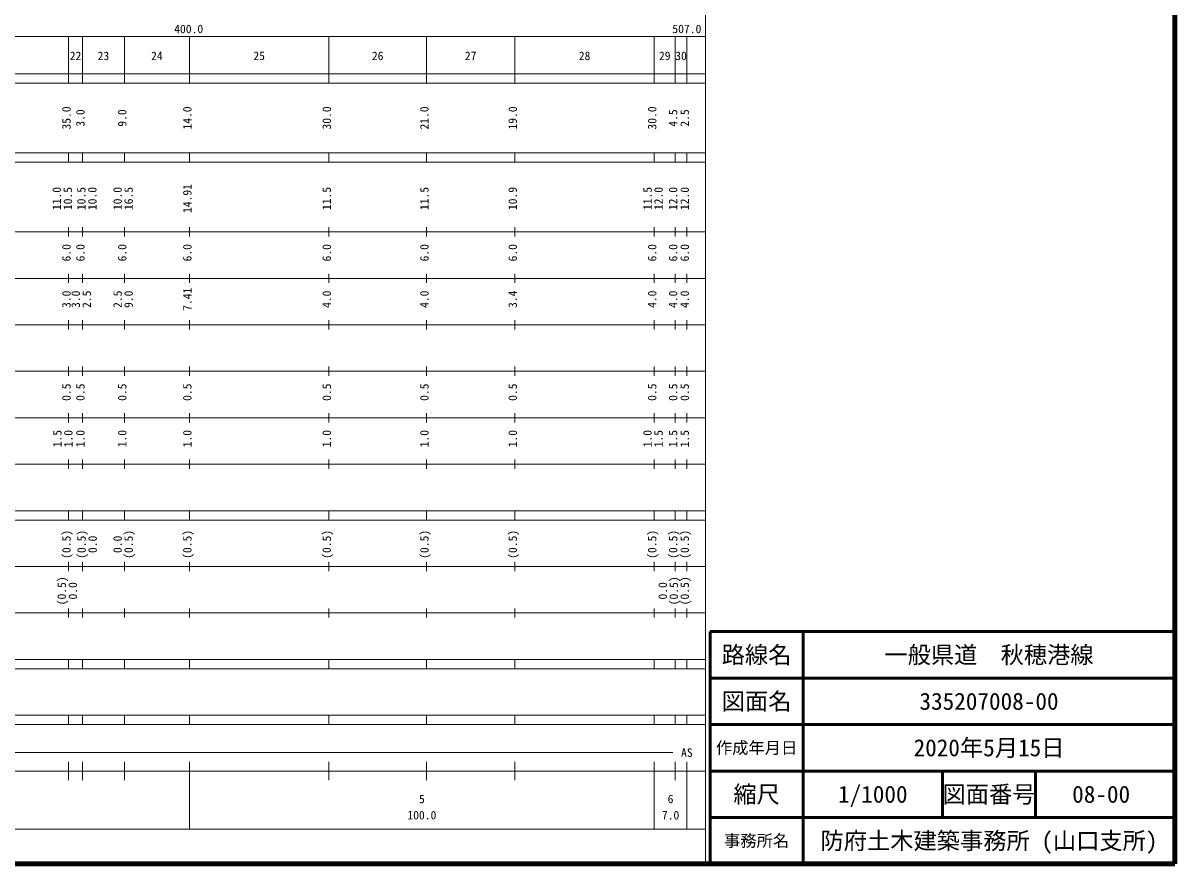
# Model space of a CAD drawing. Units: millimetres, scale not verified. Extents: x 40000 to 680000, y 20000 to 380000.
# Drawn here: x 432209 to 680000, y 20000 to 200929 of the extents above; entities that cross this region are included whole.
import ezdxf
from ezdxf.enums import TextEntityAlignment as Align

# ---------------------------------------------------------------- set-up
doc = ezdxf.new("R2010")
doc.units = ezdxf.units.MM
doc.header["$LTSCALE"] = 1000
for name, color, linetype, lineweight in [('M-TTL', 2, 'Continuous', 140), ('M-TTL-BAND', 7, 'Continuous', 13), ('M-TTL-FRAM', 2, 'Continuous', 50), ('M-TTL-LINE', 7, 'Continuous', 50)]:
    doc.layers.add(name, color=color, linetype=linetype, lineweight=lineweight)
doc.layers.add('M-TTL-TXT', color=7, linetype='Continuous')
doc.styles.add('ＭＳ ゴシック', font='')
doc.styles.get('ＭＳ ゴシック').set_extended_font_data('MS Gothic')

msp = doc.modelspace()

# ---------------------------------------------------------------- linework, layer by layer
at = {"layer": 'M-TTL'}
for p, q in [((680000, 20000), (680000, 380000)), ((40000, 20000), (680000, 20000))]:
    msp.add_line(p, q, dxfattribs=at)
at = {"layer": 'M-TTL-BAND'}
for p, q in [((579000, 20000), (579000, 370000)), ((68000, 198000), (579000, 198000)), ((442000, 188000), (442000, 198000)), ((445000, 188000), (445000, 198000)), ((454000, 188000), (454000, 198000)), ((468000, 188000), (468000, 198000)), ((498000, 188000), (498000, 198000)), ((519000, 188000), (519000, 198000)), ((538000, 188000), (538000, 198000)), ((568000, 188000), (568000, 198000)), ((572500, 188000), (572500, 198000)), ((575000, 188000), (575000, 198000)), ((40000, 190000), (579000, 190000)), ((40000, 188000), (579000, 188000)), ((40000, 173000), (579000, 173000)), ((40000, 171000), (579000, 171000)), ((442000, 171000), (442000, 173000)), ((445000, 171000), (445000, 173000)), ((454000, 171000), (454000, 173000)), ((468000, 171000), (468000, 173000)), ((498000, 171000), (498000, 173000)), ((519000, 171000), (519000, 173000)), ((538000, 171000), (538000, 173000)), ((568000, 171000), (568000, 173000)), ((572500, 171000), (572500, 173000)), ((575000, 171000), (575000, 173000)), ((442000, 155000), (442000, 157000)), ((445000, 155000), (445000, 157000)), ((454000, 155000), (454000, 157000)), ((468000, 155000), (468000, 157000)), ((498000, 155000), (498000, 157000)), ((519000, 155000), (519000, 157000)), ((538000, 155000), (538000, 157000)), ((568000, 155000), (568000, 157000)), ((572500, 155000), (572500, 157000)), ((575000, 155000), (575000, 157000)), ((40000, 156000), (579000, 156000)), ((442000, 145000), (442000, 147000)), ((445000, 145000), (445000, 147000)), ((454000, 145000), (454000, 147000)), ((468000, 145000), (468000, 147000)), ((498000, 145000), (498000, 147000)), ((519000, 145000), (519000, 147000)), ((538000, 145000), (538000, 147000)), ((568000, 145000), (568000, 147000)), ((572500, 145000), (572500, 147000)), ((575000, 145000), (575000, 147000)), ((46000, 146000), (579000, 146000)), ((442000, 135000), (442000, 137000)), ((445000, 135000), (445000, 137000)), ((454000, 135000), (454000, 137000)), ((468000, 135000), (468000, 137000)), ((498000, 135000), (498000, 137000)), ((519000, 135000), (519000, 137000)), ((538000, 135000), (538000, 137000)), ((568000, 135000), (568000, 137000)), ((572500, 135000), (572500, 137000)), ((575000, 135000), (575000, 137000)), ((52000, 136000), (579000, 136000)), ((442000, 125000), (442000, 127000)), ((445000, 125000), (445000, 127000)), ((454000, 125000), (454000, 127000)), ((468000, 125000), (468000, 127000)), ((498000, 125000), (498000, 127000)), ((519000, 125000), (519000, 127000)), ((538000, 125000), (538000, 127000)), ((568000, 125000), (568000, 127000)), ((572500, 125000), (572500, 127000)), ((575000, 125000), (575000, 127000)), ((46000, 126000), (579000, 126000)), ((442000, 115000), (442000, 117000)), ((445000, 115000), (445000, 117000)), ((454000, 115000), (454000, 117000)), ((468000, 115000), (468000, 117000)), ((498000, 115000), (498000, 117000)), ((519000, 115000), (519000, 117000)), ((538000, 115000), (538000, 117000)), ((568000, 115000), (568000, 117000)), ((572500, 115000), (572500, 117000)), ((575000, 115000), (575000, 117000)), ((52000, 116000), (579000, 116000)), ((442000, 105000), (442000, 107000)), ((445000, 105000), (445000, 107000)), ((454000, 105000), (454000, 107000)), ((468000, 105000), (468000, 107000)), ((498000, 105000), (498000, 107000)), ((519000, 105000), (519000, 107000)), ((538000, 105000), (538000, 107000)), ((568000, 105000), (568000, 107000)), ((572500, 105000), (572500, 107000)), ((575000, 105000), (575000, 107000)), ((46000, 106000), (579000, 106000)), ((40000, 96000), (579000, 96000)), ((442000, 94000), (442000, 96000)), ((445000, 94000), (445000, 96000)), ((454000, 94000), (454000, 96000)), ((468000, 94000), (468000, 96000)), ((498000, 94000), (498000, 96000)), ((519000, 94000), (519000, 96000)), ((538000, 94000), (538000, 96000)), ((568000, 94000), (568000, 96000)), ((572500, 94000), (572500, 96000)), ((575000, 94000), (575000, 96000)), ((40000, 94000), (579000, 94000)), ((442000, 83000), (442000, 85000)), ((445000, 83000), (445000, 85000)), ((454000, 83000), (454000, 85000)), ((468000, 83000), (468000, 85000)), ((498000, 83000), (498000, 85000)), ((519000, 83000), (519000, 85000)), ((538000, 83000), (538000, 85000)), ((568000, 83000), (568000, 85000)), ((572500, 83000), (572500, 85000)), ((575000, 83000), (575000, 85000)), ((49000, 84000), (579000, 84000)), ((442000, 73000), (442000, 75000)), ((445000, 73000), (445000, 75000)), ((454000, 73000), (454000, 75000)), ((468000, 73000), (468000, 75000)), ((498000, 73000), (498000, 75000)), ((519000, 73000), (519000, 75000)), ((538000, 73000), (538000, 75000)), ((568000, 73000), (568000, 75000)), ((572500, 73000), (572500, 75000)), ((575000, 73000), (575000, 75000)), ((40000, 74000), (579000, 74000)), ((40000, 64000), (579000, 64000)), ((40000, 62000), (579000, 62000)), ((442000, 62000), (442000, 64000)), ((445000, 62000), (445000, 64000)), ((454000, 62000), (454000, 64000)), ((468000, 62000), (468000, 64000)), ((498000, 62000), (498000, 64000)), ((519000, 62000), (519000, 64000)), ((538000, 62000), (538000, 64000)), ((568000, 62000), (568000, 64000)), ((572500, 62000), (572500, 64000)), ((575000, 62000), (575000, 64000)), ((40000, 52000), (579000, 52000)), ((40000, 50000), (579000, 50000)), ((442000, 50000), (442000, 52000)), ((445000, 50000), (445000, 52000)), ((454000, 50000), (454000, 52000)), ((468000, 50000), (468000, 52000)), ((498000, 50000), (498000, 52000)), ((519000, 50000), (519000, 52000)), ((538000, 50000), (538000, 52000)), ((568000, 50000), (568000, 52000)), ((572500, 50000), (572500, 52000)), ((575000, 50000), (575000, 52000)), ((71000, 44000), (572000, 44000)), ((40000, 40000), (579000, 40000)), ((442000, 38000), (442000, 42000)), ((445000, 38000), (445000, 42000)), ((454000, 38000), (454000, 42000)), ((468000, 27500), (468000, 42000)), ((498000, 38000), (498000, 42000)), ((519000, 38000), (519000, 42000)), ((538000, 38000), (538000, 42000)), ((568000, 27500), (568000, 42000)), ((572500, 38000), (572500, 42000)), ((575000, 27500), (575000, 42000)), ((68000, 27500), (579000, 27500))]:
    msp.add_line(p, q, dxfattribs=at)
at = {"layer": 'M-TTL-FRAM'}
for p, q in [((680000, 70000), (580000, 70000)), ((580000, 70000), (580000, 20000))]:
    msp.add_line(p, q, dxfattribs=at)
at = {"layer": 'M-TTL-LINE'}
for p, q in [((600000, 70000), (600000, 20000)), ((680000, 60000), (580000, 60000)), ((680000, 50000), (580000, 50000)), ((680000, 40000), (580000, 40000)), ((630000, 40000), (630000, 30000)), ((650000, 40000), (650000, 30000)), ((680000, 30000), (580000, 30000))]:
    msp.add_line(p, q, dxfattribs=at)

# ---------------------------------------------------------------- texts
at = {"layer": 'M-TTL-BAND', "style": 'ＭＳ ゴシック'}
for s, p in [('400.0', (467844, 198195)), ('507.0', (575000, 198195)), ('22', (443500, 192405)), ('23', (449500, 192405)), ('24', (461000, 192405)), ('25', (483000, 192405)), ('26', (508500, 192405)), ('27', (528500, 192405)), ('28', (553000, 192405)), ('29', (570250, 192405)), ('30', (573750, 192405)), ('AS', (575000, 42500)), ('5', (518000, 32523)), ('6', (571500, 32523)), ('100.0', (518000, 29033)), ('7.0', (571500, 29033))]:
    msp.add_text(s, height=1833, dxfattribs=at).set_placement(p, align=Align.BOTTOM_CENTER)
for s, p in [('35.0', (443000, 180500)), ('3.0', (446000, 180500)), ('9.0', (455000, 180500)), ('14.0', (469000, 180500)), ('30.0', (499000, 180500)), ('21.0', (520000, 180500)), ('19.0', (539000, 180500)), ('30.0', (569000, 180500)), ('4.5', (573500, 180500)), ('2.5', (576000, 180500)), ('14.91', (469000, 163174)), ('11.0', (440933, 163174)), ('10.5', (443303, 163174)), ('10.5', (446199, 163174)), ('10.0', (448569, 163174)), ('10.0', (454000, 163174)), ('16.5', (456370, 163174)), ('11.5', (499000, 163174)), ('11.5', (520000, 163174)), ('10.9', (539000, 163174)), ('11.5', (568000, 163174)), ('12.0', (570370, 163174)), ('12.0', (573500, 163174)), ('12.0', (576000, 163174)), ('6.0', (443000, 151500)), ('6.0', (446000, 151500)), ('6.0', (455000, 151500)), ('6.0', (469000, 151500)), ('6.0', (499000, 151500)), ('6.0', (520000, 151500)), ('6.0', (539000, 151500)), ('6.0', (569000, 151500)), ('6.0', (573500, 151500)), ('6.0', (576000, 151500)), ('7.41', (469000, 141500)), ('3.0', (443000, 141500)), ('3.0', (445000, 141500)), ('2.5', (447370, 141500)), ('2.5', (454000, 141500)), ('9.0', (456370, 141500)), ('4.0', (499000, 141500)), ('4.0', (520000, 141500)), ('3.4', (539000, 141500)), ('4.0', (569000, 141500)), ('4.0', (573500, 141500)), ('4.0', (576000, 141500)), ('0.5', (443000, 121500)), ('0.5', (446000, 121500)), ('0.5', (455000, 121500)), ('0.5', (469000, 121500)), ('0.5', (499000, 121500)), ('0.5', (520000, 121500)), ('0.5', (539000, 121500)), ('0.5', (569000, 121500)), ('0.5', (573500, 121500)), ('0.5', (576000, 121500)), ('1.5', (441040, 111500)), ('1.0', (443410, 111500)), ('1.0', (446000, 111500)), ('1.0', (455000, 111500)), ('1.0', (469000, 111500)), ('1.0', (499000, 111500)), ('1.0', (520000, 111500)), ('1.0', (539000, 111500)), ('1.0', (568000, 111500)), ('1.5', (570370, 111500)), ('1.5', (573500, 111500)), ('1.5', (576000, 111500)), ('(0.5)', (443000, 88764)), ('(0.5)', (446254, 88764)), ('0.0', (448624, 88764)), ('0.0', (454000, 88764)), ('(0.5)', (456370, 88764)), ('(0.5)', (469000, 88764)), ('(0.5)', (499000, 88764)), ('(0.5)', (520000, 88764)), ('(0.5)', (539000, 88764)), ('(0.5)', (569000, 88764)), ('(0.5)', (573500, 88764)), ('(0.5)', (576000, 88764)), ('(0.5)', (442000, 78764)), ('0.0', (444370, 78764)), ('0.0', (571276, 78764)), ('(0.5)', (573646, 78764)), ('(0.5)', (576000, 78764))]:
    msp.add_text(s, height=1833, rotation=90, dxfattribs=at).set_placement(p, align=Align.BOTTOM_CENTER)
at = {"layer": 'M-TTL-TXT', "style": 'ＭＳ ゴシック'}
for s, height, p in [('路線名', 3666, (590000, 65000)), ('一般県道\u3000秋穂港線', 3666, (640000, 65000)), ('図面名', 3666, (590000, 55000)), ('335207008-00', 3666, (640000, 55000)), ('2020年5月15日', 3666, (640000, 45000)), ('作成年月日', 2566, (590000, 45000)), ('縮尺', 3666, (590000, 35000)), ('図面番号', 3666, (640000, 35000)), ('1/1000', 3666, (615000, 35000)), ('08-00', 3666, (664125, 35000)), ('防府土木建築事務所 (山口支所)', 3666, (640000, 25000)), ('事務所名', 2566, (590000, 25000))]:
    msp.add_text(s, height=height, dxfattribs=at).set_placement(p, align=Align.MIDDLE_CENTER)

doc.saveas('drawing.dxf')
